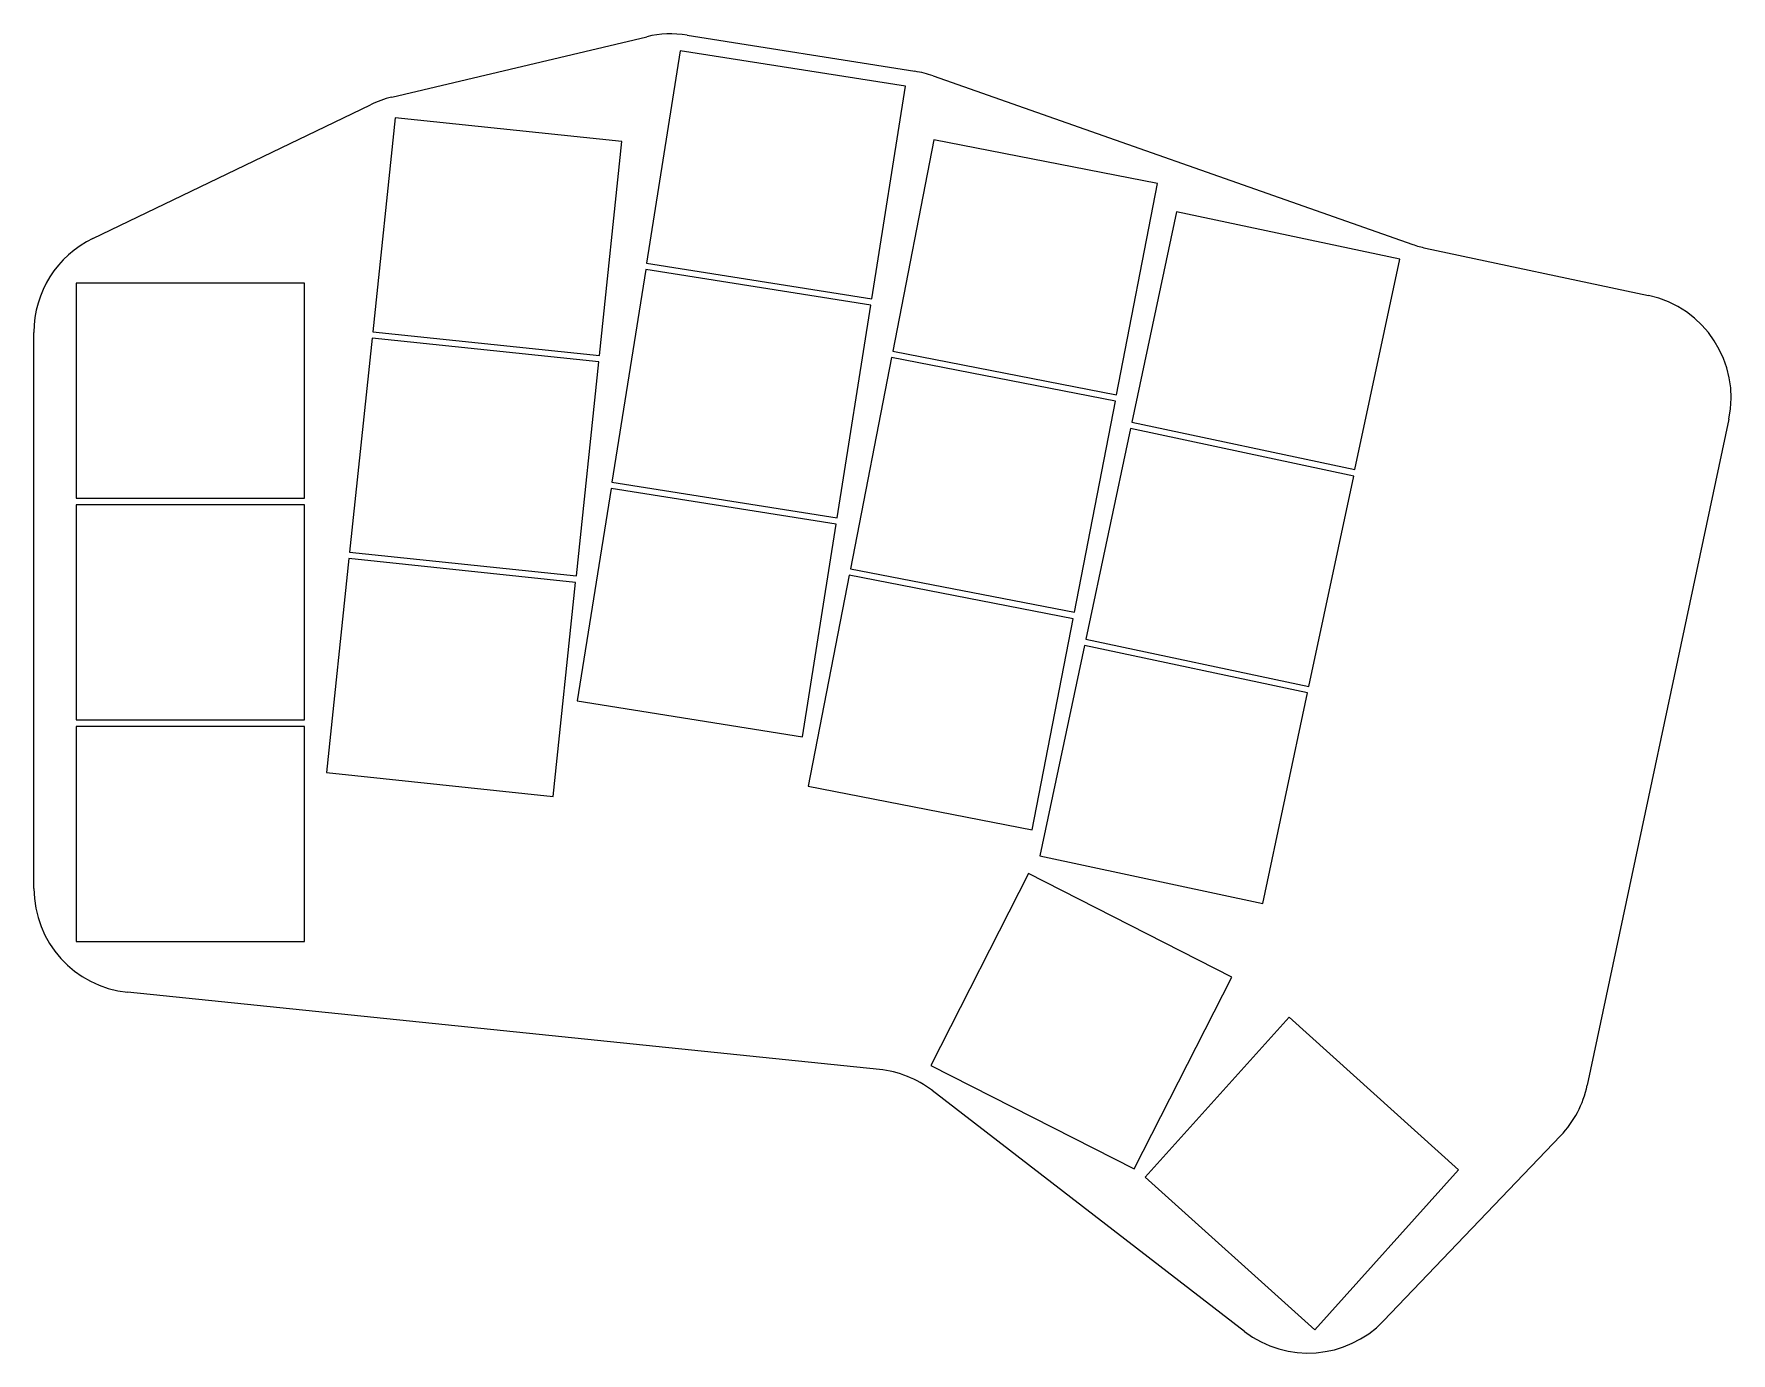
# Model space of a CAD drawing. Header units: millimetres. Extents: x 88 to 218, y -140 to -39.
import ezdxf

# ---------------------------------------------------------------- set-up
doc = ezdxf.new("R2010")
doc.units = ezdxf.units.MM

msp = doc.modelspace()

# ---------------------------------------------------------------- linework, layer by layer
for p, q in [((115.45, -43.49), (135.02, -38.86)), ((138.11, -38.74), (155.59, -41.51)), ((137.59, -39.93), (135.01, -56.22)), ((154.88, -42.66), (137.59, -39.93)), ((152.3, -58.96), (154.88, -42.66)), ((156.99, -41.86), (193.79, -54.79)), ((92.53, -54.32), (113.82, -44.07)), ((115.71, -45.07), (113.99, -61.48)), ((133.12, -46.9), (115.71, -45.07)), ((157.04, -46.77), (153.89, -62.97)), ((174.22, -50.11), (157.04, -46.77)), ((131.39, -63.31), (133.12, -46.9)), ((171.07, -66.31), (174.22, -50.11)), ((175.67, -52.28), (172.24, -68.42)), ((192.79, -55.92), (175.67, -52.28)), ((189.36, -72.06), (192.79, -55.92)), ((194.78, -55.06), (211.88, -58.7)), ((134.94, -56.72), (132.35, -73.01)), ((152.22, -59.45), (134.94, -56.72)), ((135.01, -56.22), (152.3, -58.96)), ((108.75, -57.75), (91.25, -57.75)), ((91.25, -57.75), (91.25, -74.25)), ((108.75, -74.25), (108.75, -57.75)), ((149.64, -75.75), (152.22, -59.45)), ((88, -104.18), (88, -61.53)), ((113.94, -61.97), (112.21, -78.38)), ((131.34, -63.8), (113.94, -61.97)), ((113.99, -61.48), (131.39, -63.31)), ((129.62, -80.21), (131.34, -63.8)), ((153.8, -63.46), (150.65, -79.66)), ((170.98, -66.8), (153.8, -63.46)), ((153.89, -62.97), (171.07, -66.31)), ((167.83, -83), (170.98, -66.8)), ((172.14, -68.91), (168.71, -85.05)), ((189.26, -72.55), (172.14, -68.91)), ((172.24, -68.42), (189.36, -72.06)), ((218.04, -68.19), (207.18, -119.27)), ((185.83, -88.69), (189.26, -72.55)), ((132.28, -73.51), (129.69, -89.8)), ((149.56, -76.24), (132.28, -73.51)), ((132.35, -73.01), (149.64, -75.75)), ((91.25, -74.25), (108.75, -74.25)), ((108.75, -74.75), (91.25, -74.75)), ((91.25, -74.75), (91.25, -91.25)), ((108.75, -91.25), (108.75, -74.75)), ((146.98, -92.54), (149.56, -76.24)), ((112.16, -78.88), (110.44, -95.29)), ((129.56, -80.71), (112.16, -78.88)), ((112.21, -78.38), (129.62, -80.21)), ((127.84, -97.12), (129.56, -80.71)), ((150.56, -80.15), (147.41, -96.34)), ((167.73, -83.49), (150.56, -80.15)), ((150.65, -79.66), (167.83, -83)), ((164.59, -99.68), (167.73, -83.49)), ((168.6, -85.54), (165.17, -101.68)), ((185.72, -89.18), (168.6, -85.54)), ((168.71, -85.05), (185.83, -88.69)), ((129.69, -89.8), (146.98, -92.54)), ((182.29, -105.32), (185.72, -89.18)), ((91.25, -91.25), (108.75, -91.25)), ((108.75, -91.75), (91.25, -91.75)), ((91.25, -91.75), (91.25, -108.25)), ((108.75, -108.25), (108.75, -91.75)), ((110.44, -95.29), (127.84, -97.12)), ((147.41, -96.34), (164.59, -99.68)), ((165.17, -101.68), (182.29, -105.32)), ((164.3, -103.04), (156.81, -117.75)), ((179.9, -110.99), (164.3, -103.04)), ((91.25, -108.25), (108.75, -108.25)), ((172.41, -125.69), (179.9, -110.99)), ((152.87, -118.06), (95.18, -112.14)), ((184.3, -114.05), (173.26, -126.31)), ((197.31, -125.76), (184.3, -114.05)), ((156.81, -117.75), (172.41, -125.69)), ((180.88, -138.15), (156.93, -119.68)), ((205.14, -123.14), (191.54, -137.34)), ((173.26, -126.31), (186.27, -138.02)), ((186.27, -138.02), (197.31, -125.76))]:
    msp.add_line(p, q)
for centre, start, end in [((136.86, -46.64), 81, 103.3191), ((154.34, -49.41), 70.6472, 81), ((117.29, -51.28), 103.3191, 115.7077), ((96, -61.53), 115.7077, 180), ((196.44, -47.24), 250.6472, 258), ((210.22, -66.53), 348, 78), ((96, -104.18), 180, 264.1381), ((152.05, -126.02), 52.3671, 84.1381), ((199.36, -117.61), 316.2519, 348), ((185.77, -131.81), 232.3671, 316.2519)]:
    msp.add_arc(centre, 8, start, end)

doc.saveas('drawing.dxf')
